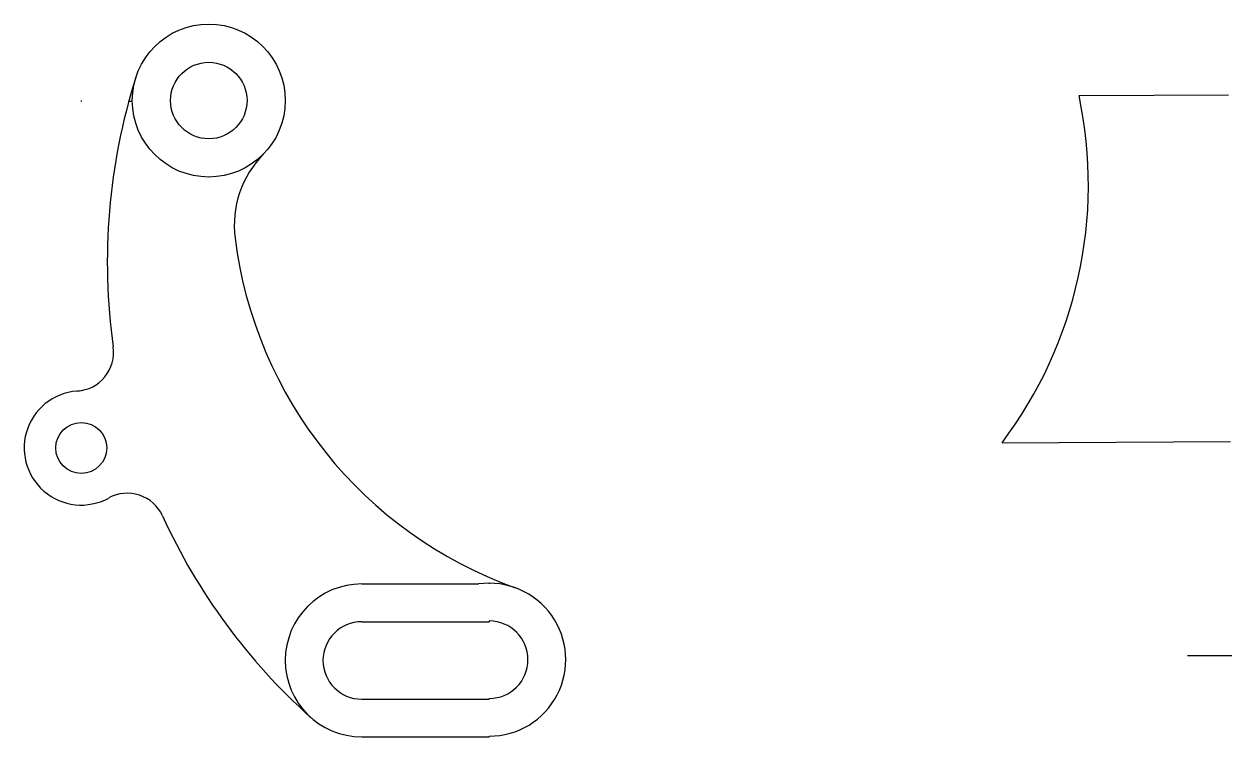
# Model space of a CAD drawing. Header units: millimetres. Extents: x 10.8 to 22.6, y -0.2 to 6.8.
import ezdxf

# ---------------------------------------------------------------- set-up
doc = ezdxf.new("R2010")
doc.units = ezdxf.units.MM
doc.layers.get('0').update_dxf_attribs({"true_color": 0xc2ced6})

msp = doc.modelspace()

# ---------------------------------------------------------------- linework, layer by layer
for p, q in [((21.105, 6.054), (22.572, 6.062)), ((11.322, 6.005), (11.322, 5.997)), ((11.789, 6), (11.822, 6)), ((11.322, 3.16), (11.322, 3.157)), ((20.35, 2.649), (22.591, 2.662)), ((14.072, 1.263), (15.218, 1.263)), ((15.322, 1.27), (15.322, 1.263)), ((14.072, 0.893), (15.322, 0.893)), ((15.322, 0.9), (15.322, 0.893)), ((22.17, 0.56), (22.603, 0.562)), ((14.072, 0.133), (15.322, 0.133)), ((15.322, 0.14), (15.322, 0.133)), ((15.322, -0.23), (15.322, -0.237)), ((14.072, -0.237), (15.322, -0.237))]:
    msp.add_line(p, q)
for centre, radius in [((12.572, 6.005), 0.75), ((12.572, 6.005), 0.375), ((11.322, 2.597), 0.25)]:
    msp.add_circle(centre, radius)
for centre, radius, start, end in [((17.577, 4.421), 6, 162.4471, 187.9826), ((16.997, 5.178), 4.2, 322.9763, 12.0301), ((13.822, 4.78), 1, 135.5847, 187.1522), ((16.997, 5.178), 4.2, 187.1522, 250.2203), ((11.259, 3.535), 0.38, 273.8199, 7.9826), ((11.322, 2.597), 0.56, 90, 298.69), ((11.773, 1.773), 0.38, 24.5274, 118.69), ((17.577, 4.421), 6, 204.5274, 228.1083), ((14.072, 0.513), 0.75, 90, 270), ((15.322, 0.52), 0.75, 270, 97.9382), ((14.072, 0.513), 0.38, 90, 270), ((15.322, 0.52), 0.38, 270, 90)]:
    msp.add_arc(centre, radius, start, end)

doc.saveas('drawing.dxf')
